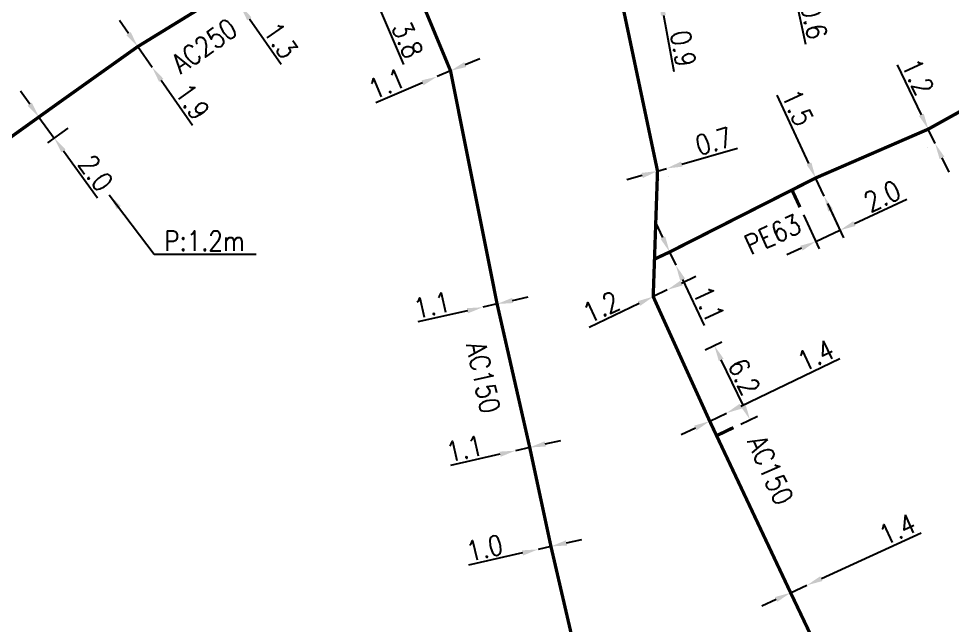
# Model space of a CAD drawing. Header units: millimetres. Extents: x 149996 to 151004, y 126998 to 128018.
# Drawn here: x 150780.6 to 150851, y 127506.9 to 127552.7 of the extents above; entities that cross this region are included whole.
import ezdxf
from ezdxf.enums import TextEntityAlignment as Align

# ---------------------------------------------------------------- set-up
doc = ezdxf.new("R2010")
doc.units = ezdxf.units.MM
doc.header["$PDMODE"] = 34
for name, pattern in [('L_100_AP', [14, 10, -1.5, 1, -1.5]), ('L_100_PE', [14, 10, -1.5, 1, -1.5]), ('L_25_AP', [2000, 1000, 1000])]:
    doc.linetypes.add(name, pattern=pattern)
doc.layers.get('DEFPOINTS').update_dxf_attribs({"linetype": 'CONTINUOUS'})
for name, color, linetype in [('L_140', 3, 'CONTINUOUS'), ('L_150', 1, 'CONTINUOUS'), ('L_300', 7, 'CONTINUOUS'), ('L_340', 7, 'CONTINUOUS')]:
    doc.layers.add(name, color=color, linetype=linetype)
doc.layers.add('L_170', color=7, linetype='CONTINUOUS', plot=False)
doc.styles.get("Standard").update_dxf_attribs({"font": 'romans.shx', "width": 0.85})
doc.dimstyles.get("Standard").update_dxf_attribs({"dimtxt": 1.5, "dimasz": 1.2, "dimexe": 0.625, "dimexo": 0.625, "dimgap": 0.25, "dimtad": 1, "dimdec": 1, "dimzin": 0, "dimdsep": 46, "dimtxsty": 'Standard', "dimcen": -0.5, "dimadec": 0, "dimazin": 0, "dimtfac": 1, "dimtdec": 1, "dimtmove": 0, "dimatfit": 3, "dimfxl": 0, "dimtolj": 1, "dimtzin": 0, "dimarcsym": 0})

# ---------------------------------------------------------------- blocks, each defined once
blk = doc.blocks.new('*D62')
at = {"layer": 'DEFPOINTS', "color": 0, "linetype": 'Continuous', "transparency": 16777216}
for p in [(150828.833, 127555.032), (150828.996, 127554.147), (150828.996, 127554.147)]:
    blk.add_point(p, dxfattribs=at)
at = {"layer": 'L_140', "color": 0, "linetype": 'Continuous', "lineweight": -2, "transparency": 16777216}
for p, q in [((150828.614, 127556.212), (150828.396, 127557.392)), ((150829.447, 127555.146), (150829.447, 127555.146)), ((150828.833, 127555.032), (150828.996, 127554.147)), ((150829.611, 127554.261), (150829.611, 127554.261)), ((150829.215, 127552.967), (150829.999, 127548.728))]:
    blk.add_line(p, q, dxfattribs=at)
at = {"layer": 'L_140', "color": 0, "linetype": 'Continuous', "transparency": 16777216}
for points in [[(150828.811, 127556.248), (150828.418, 127556.175), (150828.833, 127555.032)], [(150829.411, 127553.003), (150829.018, 127552.931), (150828.996, 127554.147)]]:
    blk.add_solid(points, dxfattribs=at)
at = {"layer": 'L_140', "color": 0, "linetype": 'Continuous', "transparency": 16777216, "insert": (150830.699, 127550.44), "char_height": 1.5, "attachment_point": 5, "rotation": 280.48234}
blk.add_mtext('\\A1;0.9', dxfattribs=at)
blk = doc.blocks.new('*D71')
at = {"layer": 'DEFPOINTS', "color": 0, "linetype": 'Continuous', "transparency": 16777216}
for p in [(150849.183, 127544.37), (150849.7, 127543.287), (150849.7, 127543.287)]:
    blk.add_point(p, dxfattribs=at)
at = {"layer": 'L_140', "color": 0, "linetype": 'Continuous', "lineweight": -2, "transparency": 16777216}
for p, q in [((150848.665, 127545.453), (150846.859, 127549.233)), ((150848.619, 127544.101), (150848.619, 127544.101)), ((150849.7, 127543.287), (150849.183, 127544.37)), ((150849.136, 127543.018), (150849.136, 127543.018)), ((150850.218, 127542.205), (150850.735, 127541.122))]:
    blk.add_line(p, q, dxfattribs=at)
at = {"layer": 'L_140', "color": 0, "linetype": 'Continuous', "transparency": 16777216}
for points in [[(150848.846, 127545.539), (150848.485, 127545.367), (150849.183, 127544.37)], [(150850.398, 127542.291), (150850.037, 127542.119), (150849.7, 127543.287)]]:
    blk.add_solid(points, dxfattribs=at)
at = {"layer": 'L_140', "color": 0, "linetype": 'Continuous', "transparency": 16777216, "insert": (150848.406, 127548.315), "char_height": 1.5, "attachment_point": 5, "rotation": 295.54319}
blk.add_mtext('\\A1;1.2', dxfattribs=at)
blk = doc.blocks.new('*D72')
at = {"layer": 'DEFPOINTS', "color": 0, "linetype": 'Continuous', "transparency": 16777216}
for p in [(150815.597, 127530.932), (150815.597, 127530.932), (150816.669, 127531.176)]:
    blk.add_point(p, dxfattribs=at)
at = {"layer": 'L_150', "color": 0, "linetype": 'Continuous', "lineweight": -2, "transparency": 16777216}
for p, q in [((150817.84, 127531.442), (150819.01, 127531.708)), ((150814.427, 127530.666), (150810.697, 127529.819)), ((150816.669, 127531.176), (150815.597, 127530.932))]:
    blk.add_line(p, q, dxfattribs=at)
at = {"layer": 'L_150', "color": 0, "linetype": 'Continuous', "transparency": 16777216}
for points in [[(150817.795, 127531.637), (150817.884, 127531.247), (150816.669, 127531.176)], [(150814.382, 127530.861), (150814.471, 127530.471), (150815.597, 127530.932)]]:
    blk.add_solid(points, dxfattribs=at)
at = {"layer": 'L_150', "color": 0, "linetype": 'Continuous', "transparency": 16777216, "insert": (150811.755, 127531.085), "char_height": 1.5, "attachment_point": 5, "rotation": 12.80388}
blk.add_mtext('\\A1;1.1', dxfattribs=at)
blk = doc.blocks.new('*D73')
at = {"layer": 'DEFPOINTS', "color": 0, "linetype": 'Continuous', "transparency": 16777216}
for p in [(150828.767, 127541.207), (150829.439, 127541.4), (150829.439, 127541.4)]:
    blk.add_point(p, dxfattribs=at)
at = {"layer": 'L_140', "color": 0, "linetype": 'Continuous', "lineweight": -2, "transparency": 16777216}
for p, q in [((150830.593, 127541.732), (150834.794, 127542.94)), ((150828.767, 127541.207), (150829.439, 127541.4)), ((150827.613, 127540.875), (150826.46, 127540.544)), ((150828.939, 127540.606), (150828.939, 127540.606)), ((150829.612, 127540.8), (150829.612, 127540.8))]:
    blk.add_line(p, q, dxfattribs=at)
at = {"layer": 'L_140', "color": 0, "linetype": 'Continuous', "transparency": 16777216}
for points in [[(150830.537, 127541.924), (150830.648, 127541.54), (150829.439, 127541.4)], [(150827.558, 127541.068), (150827.669, 127540.683), (150828.767, 127541.207)]]:
    blk.add_solid(points, dxfattribs=at)
at = {"layer": 'L_140', "color": 0, "linetype": 'Continuous', "transparency": 16777216, "insert": (150832.994, 127543.463), "char_height": 1.5, "attachment_point": 5, "rotation": 16.04003}
blk.add_mtext('\\A1;0.7', dxfattribs=at)
blk = doc.blocks.new('*D147')
at = {"layer": 'DEFPOINTS', "color": 0, "linetype": 'Continuous', "transparency": 16777216}
for p in [(150838.806, 127509.388), (150840.033, 127509.952), (150840.033, 127509.952)]:
    blk.add_point(p, dxfattribs=at)
at = {"layer": 'L_140', "color": 0, "linetype": 'Continuous', "lineweight": -2, "transparency": 16777216}
for p, q in [((150841.123, 127510.453), (150848.656, 127513.915)), ((150838.806, 127509.388), (150840.033, 127509.952)), ((150837.716, 127508.887), (150836.625, 127508.386))]:
    blk.add_line(p, q, dxfattribs=at)
at = {"layer": 'L_140', "color": 0, "linetype": 'Continuous', "transparency": 16777216}
for points in [[(150841.039, 127510.634), (150841.206, 127510.271), (150840.033, 127509.952)], [(150837.632, 127509.069), (150837.799, 127508.705), (150838.806, 127509.388)]]:
    blk.add_solid(points, dxfattribs=at)
at = {"layer": 'L_140', "color": 0, "linetype": 'Continuous', "transparency": 16777216, "insert": (150846.852, 127514.186), "char_height": 1.5, "attachment_point": 5, "rotation": 24.68245}
blk.add_mtext('\\A1;1.4', dxfattribs=at)
blk = doc.blocks.new('*D148')
at = {"layer": 'DEFPOINTS', "color": 0, "linetype": 'Continuous', "transparency": 16777216}
for p in [(150833.965, 127522.946), (150833.965, 127522.946), (150832.703, 127522.339)]:
    blk.add_point(p, dxfattribs=at)
at = {"layer": 'L_140', "color": 0, "linetype": 'Continuous', "lineweight": -2, "transparency": 16777216}
for p, q in [((150835.046, 127523.467), (150842.511, 127527.058)), ((150832.703, 127522.339), (150833.965, 127522.946)), ((150831.622, 127521.819), (150830.54, 127521.299))]:
    blk.add_line(p, q, dxfattribs=at)
at = {"layer": 'L_140', "color": 0, "linetype": 'Continuous', "transparency": 16777216}
for points in [[(150834.959, 127523.647), (150835.133, 127523.286), (150833.965, 127522.946)], [(150831.535, 127521.999), (150831.708, 127521.639), (150832.703, 127522.339)]]:
    blk.add_solid(points, dxfattribs=at)
at = {"layer": 'L_140', "color": 0, "linetype": 'Continuous', "transparency": 16777216, "insert": (150840.703, 127527.298), "char_height": 1.5, "attachment_point": 5, "rotation": 25.6954}
blk.add_mtext('\\A1;1.4', dxfattribs=at)
blk = doc.blocks.new('*D149')
at = {"layer": 'DEFPOINTS', "color": 0, "linetype": 'Continuous', "transparency": 16777216}
for p in [(150829.494, 127532.236), (150829.494, 127532.236), (150828.457, 127531.737)]:
    blk.add_point(p, dxfattribs=at)
at = {"layer": 'L_140', "color": 0, "linetype": 'Continuous', "lineweight": -2, "transparency": 16777216}
for p, q in [((150830.575, 127532.756), (150831.656, 127533.277)), ((150829.494, 127532.236), (150828.457, 127531.737)), ((150827.376, 127531.217), (150823.601, 127529.4))]:
    blk.add_line(p, q, dxfattribs=at)
at = {"layer": 'L_140', "color": 0, "linetype": 'Continuous', "transparency": 16777216}
for points in [[(150830.488, 127532.937), (150830.662, 127532.576), (150829.494, 127532.236)], [(150827.289, 127531.397), (150827.463, 127531.036), (150828.457, 127531.737)]]:
    blk.add_solid(points, dxfattribs=at)
at = {"layer": 'L_140', "color": 0, "linetype": 'Continuous', "transparency": 16777216, "insert": (150824.514, 127530.949), "char_height": 1.5, "attachment_point": 5, "rotation": 25.70572}
blk.add_mtext('\\A1;1.2', dxfattribs=at)
blk = doc.blocks.new('*D151')
at = {"layer": 'DEFPOINTS', "color": 0, "linetype": 'Continuous', "transparency": 16777216}
for p in [(150829.68, 127535.098), (150830.148, 127534.102), (150830.148, 127534.102)]:
    blk.add_point(p, dxfattribs=at)
at = {"layer": 'L_140', "color": 0, "linetype": 'Continuous', "lineweight": -2, "transparency": 16777216}
for p, q in [((150829.17, 127536.184), (150828.66, 127537.27)), ((150829.68, 127535.098), (150830.148, 127534.102)), ((150830.658, 127533.016), (150832.284, 127529.554))]:
    blk.add_line(p, q, dxfattribs=at)
at = {"layer": 'L_140', "color": 0, "linetype": 'Continuous', "transparency": 16777216}
for points in [[(150829.351, 127536.269), (150828.989, 127536.099), (150829.68, 127535.098)], [(150830.839, 127533.101), (150830.477, 127532.931), (150830.148, 127534.102)]]:
    blk.add_solid(points, dxfattribs=at)
at = {"layer": 'L_140', "color": 0, "linetype": 'Continuous', "transparency": 16777216, "insert": (150832.631, 127531.167), "char_height": 1.5, "attachment_point": 5, "rotation": 295.15223}
blk.add_mtext('\\A1;1.1', dxfattribs=at)
blk = doc.blocks.new('*D152')
at = {"layer": 'DEFPOINTS', "color": 0, "linetype": 'Continuous', "transparency": 16777216}
for p in [(150840.693, 127540.684), (150841.323, 127539.323), (150841.323, 127539.323)]:
    blk.add_point(p, dxfattribs=at)
at = {"layer": 'L_140', "color": 0, "linetype": 'Continuous', "lineweight": -2, "transparency": 16777216}
for p, q in [((150840.188, 127541.773), (150837.798, 127546.93)), ((150841.323, 127539.323), (150840.693, 127540.684)), ((150841.828, 127538.235), (150842.333, 127537.146))]:
    blk.add_line(p, q, dxfattribs=at)
at = {"layer": 'L_140', "color": 0, "linetype": 'Continuous', "transparency": 16777216}
for points in [[(150840.37, 127541.857), (150840.007, 127541.689), (150840.693, 127540.684)], [(150842.009, 127538.319), (150841.647, 127538.15), (150841.323, 127539.323)]]:
    blk.add_solid(points, dxfattribs=at)
at = {"layer": 'L_140', "color": 0, "linetype": 'Continuous', "transparency": 16777216, "insert": (150839.334, 127545.994), "char_height": 1.5, "attachment_point": 5, "rotation": 294.86506}
blk.add_mtext('\\A1;1.5', dxfattribs=at)
blk = doc.blocks.new('*D174')
at = {"layer": 'DEFPOINTS', "color": 0, "linetype": 'Continuous', "transparency": 16777216}
for p in [(150806, 127557.716), (150806, 127557.716), (150808.131, 127554.676)]:
    blk.add_point(p, dxfattribs=at)
at = {"layer": 'L_300', "color": 0, "linetype": 'Continuous', "lineweight": -2, "transparency": 16777216}
for p, q in [((150806.471, 127556.613), (150806.956, 127555.479)), ((150807.556, 127554.431), (150806.853, 127554.13)), ((150807.427, 127554.376), (150809.617, 127549.253))]:
    blk.add_line(p, q, dxfattribs=at)
at = {"layer": 'L_300', "color": 0, "linetype": 'Continuous', "transparency": 16777216}
for points in [[(150806.655, 127556.692), (150806.287, 127556.534), (150806, 127557.716)], [(150807.14, 127555.558), (150806.772, 127555.401), (150807.427, 127554.376)]]:
    blk.add_solid(points, dxfattribs=at)
at = {"layer": 'L_300', "color": 0, "linetype": 'Continuous', "transparency": 16777216, "insert": (150809.913, 127551.104), "char_height": 1.5, "attachment_point": 5, "rotation": 293.14329}
blk.add_mtext('\\A1;3.8', dxfattribs=at)
blk = doc.blocks.new('*D175')
at = {"layer": 'DEFPOINTS', "color": 0, "linetype": 'Continuous', "transparency": 16777216}
for p in [(150812.146, 127548.336), (150812.146, 127548.336), (150813.157, 127548.768)]:
    blk.add_point(p, dxfattribs=at)
at = {"layer": 'L_150', "color": 0, "linetype": 'Continuous', "lineweight": -2, "transparency": 16777216}
for p, q in [((150814.261, 127549.239), (150815.364, 127549.711)), ((150813.157, 127548.768), (150812.146, 127548.336)), ((150811.043, 127547.864), (150807.525, 127546.361))]:
    blk.add_line(p, q, dxfattribs=at)
at = {"layer": 'L_150', "color": 0, "linetype": 'Continuous', "transparency": 16777216}
for points in [[(150814.182, 127549.423), (150814.34, 127549.056), (150813.157, 127548.768)], [(150810.964, 127548.048), (150811.121, 127547.68), (150812.146, 127548.336)]]:
    blk.add_solid(points, dxfattribs=at)
at = {"layer": 'L_150', "color": 0, "linetype": 'Continuous', "transparency": 16777216, "insert": (150808.339, 127547.796), "char_height": 1.5, "attachment_point": 5, "rotation": 23.14329}
blk.add_mtext('\\A1;1.1', dxfattribs=at)
blk = doc.blocks.new('*D176')
at = {"layer": 'DEFPOINTS', "color": 0, "linetype": 'Continuous', "transparency": 16777216}
for p in [(150818.057, 127520.108), (150818.057, 127520.108), (150819.129, 127520.352)]:
    blk.add_point(p, dxfattribs=at)
at = {"layer": 'L_150', "color": 0, "linetype": 'Continuous', "lineweight": -2, "transparency": 16777216}
for p, q in [((150820.3, 127520.618), (150821.47, 127520.884)), ((150819.129, 127520.352), (150818.057, 127520.108)), ((150816.887, 127519.842), (150813.157, 127518.995))]:
    blk.add_line(p, q, dxfattribs=at)
at = {"layer": 'L_150', "color": 0, "linetype": 'Continuous', "transparency": 16777216}
for points in [[(150820.255, 127520.813), (150820.344, 127520.423), (150819.129, 127520.352)], [(150816.842, 127520.037), (150816.931, 127519.647), (150818.057, 127520.108)]]:
    blk.add_solid(points, dxfattribs=at)
at = {"layer": 'L_150', "color": 0, "linetype": 'Continuous', "transparency": 16777216, "insert": (150814.215, 127520.261), "char_height": 1.5, "attachment_point": 5, "rotation": 12.80388}
blk.add_mtext('\\A1;1.1', dxfattribs=at)
blk = doc.blocks.new('*D178')
at = {"layer": 'DEFPOINTS', "color": 0, "linetype": 'Continuous', "transparency": 16777216}
for p in [(150783.664, 127546.397), (150784.807, 127544.818), (150783.264, 127543.701)]:
    blk.add_point(p, dxfattribs=at)
at = {"layer": 'L_150', "color": 0, "linetype": 'Continuous', "lineweight": -2, "transparency": 16777216}
for p, q in [((150781.417, 127546.253), (150780.713, 127547.225)), ((150783.157, 127546.031), (150781.614, 127544.914)), ((150782.12, 127545.281), (150783.264, 127543.701)), ((150784.3, 127544.451), (150782.757, 127543.335)), ((150783.967, 127542.729), (150786.53, 127539.188))]:
    blk.add_line(p, q, dxfattribs=at)
at = {"layer": 'L_150', "color": 0, "linetype": 'Continuous', "transparency": 16777216}
for points in [[(150781.579, 127546.37), (150781.255, 127546.136), (150782.12, 127545.281)], [(150784.129, 127542.846), (150783.805, 127542.612), (150783.264, 127543.701)]]:
    blk.add_solid(points, dxfattribs=at)
at = {"layer": 'L_150', "color": 0, "linetype": 'Continuous', "transparency": 16777216, "insert": (150786.411, 127541.059), "char_height": 1.5, "attachment_point": 5, "rotation": 305.89514}
blk.add_mtext('\\A1;2.0', dxfattribs=at)
blk = doc.blocks.new('*D179')
at = {"layer": 'DEFPOINTS', "color": 0, "linetype": 'Continuous', "transparency": 16777216}
for p in [(150789.563, 127550.595), (150790.652, 127549.038), (150790.652, 127549.038)]:
    blk.add_point(p, dxfattribs=at)
at = {"layer": 'L_150', "color": 0, "linetype": 'Continuous', "lineweight": -2, "transparency": 16777216}
for p, q in [((150788.875, 127551.578), (150788.187, 127552.562)), ((150789.563, 127550.595), (150790.652, 127549.038)), ((150791.34, 127548.055), (150793.706, 127544.671))]:
    blk.add_line(p, q, dxfattribs=at)
at = {"layer": 'L_150', "color": 0, "linetype": 'Continuous', "transparency": 16777216}
for points in [[(150789.039, 127551.693), (150788.711, 127551.464), (150789.563, 127550.595)], [(150791.504, 127548.169), (150791.176, 127547.94), (150790.652, 127549.038)]]:
    blk.add_solid(points, dxfattribs=at)
at = {"layer": 'L_150', "color": 0, "linetype": 'Continuous', "transparency": 16777216, "insert": (150793.686, 127546.444), "char_height": 1.5, "attachment_point": 5, "rotation": 304.96859}
blk.add_mtext('\\A1;1.9', dxfattribs=at)
blk = doc.blocks.new('*D181')
at = {"layer": 'DEFPOINTS', "color": 0, "linetype": 'Continuous', "transparency": 16777216}
for p in [(150820.73, 127512.882), (150819.755, 127512.659), (150819.755, 127512.659)]:
    blk.add_point(p, dxfattribs=at)
at = {"layer": 'L_150', "color": 0, "linetype": 'Continuous', "lineweight": -2, "transparency": 16777216}
for p, q in [((150820.73, 127512.882), (150819.755, 127512.659)), ((150821.9, 127513.149), (150823.07, 127513.415)), ((150818.585, 127512.393), (150814.501, 127511.461))]:
    blk.add_line(p, q, dxfattribs=at)
at = {"layer": 'L_150', "color": 0, "linetype": 'Continuous', "transparency": 16777216}
for points in [[(150821.856, 127513.344), (150821.945, 127512.954), (150820.73, 127512.882)], [(150818.541, 127512.588), (150818.63, 127512.198), (150819.755, 127512.659)]]:
    blk.add_solid(points, dxfattribs=at)
at = {"layer": 'L_150', "color": 0, "linetype": 'Continuous', "transparency": 16777216, "insert": (150815.736, 127512.769), "char_height": 1.5, "attachment_point": 5, "rotation": 12.84572}
blk.add_mtext('\\A1;1.0', dxfattribs=at)
blk = doc.blocks.new('*D349')
at = {"layer": 'DEFPOINTS', "color": 0, "linetype": 'Continuous', "transparency": 16777216}
for p in [(150798.156, 127555.872), (150796.55, 127554.749), (150798.901, 127554.807)]:
    blk.add_point(p, dxfattribs=at)
at = {"layer": 'L_340', "color": 0, "linetype": 'Continuous', "lineweight": -2, "transparency": 16777216}
for p, q in [((150795.862, 127555.733), (150795.175, 127556.716)), ((150797.643, 127555.514), (150796.038, 127554.391)), ((150796.55, 127554.749), (150797.295, 127553.684)), ((150798.389, 127554.449), (150796.783, 127553.326)), ((150797.983, 127552.701), (150800.384, 127549.268))]:
    blk.add_line(p, q, dxfattribs=at)
at = {"layer": 'L_340', "color": 0, "linetype": 'Continuous', "transparency": 16777216}
for points in [[(150796.026, 127555.847), (150795.699, 127555.618), (150796.55, 127554.749)], [(150798.147, 127552.815), (150797.819, 127552.586), (150797.295, 127553.684)]]:
    blk.add_solid(points, dxfattribs=at)
at = {"layer": 'L_340', "color": 0, "linetype": 'Continuous', "transparency": 16777216, "insert": (150800.347, 127551.066), "char_height": 1.5, "attachment_point": 5, "rotation": 304.96859}
blk.add_mtext('\\A1;1.3', dxfattribs=at)
blk = doc.blocks.new('*D1053')
at = {"layer": 'DEFPOINTS', "color": 0, "linetype": 'Continuous', "transparency": 16777216}
for p in [(150838.638, 127556.816), (150838.763, 127556.229), (150838.763, 127556.229)]:
    blk.add_point(p, dxfattribs=at)
at = {"layer": 'L_140', "color": 0, "linetype": 'Continuous', "lineweight": -2, "transparency": 16777216}
for p, q in [((150838.388, 127557.989), (150838.137, 127559.163)), ((150838.027, 127556.685), (150838.027, 127556.685)), ((150838.638, 127556.816), (150838.763, 127556.229)), ((150838.152, 127556.099), (150838.152, 127556.099)), ((150839.013, 127555.055), (150839.924, 127550.78))]:
    blk.add_line(p, q, dxfattribs=at)
at = {"layer": 'L_140', "color": 0, "linetype": 'Continuous', "transparency": 16777216}
for points in [[(150838.583, 127558.031), (150838.192, 127557.948), (150838.638, 127556.816)], [(150839.209, 127555.097), (150838.817, 127555.014), (150838.763, 127556.229)]]:
    blk.add_solid(points, dxfattribs=at)
at = {"layer": 'L_140', "color": 0, "linetype": 'Continuous', "transparency": 16777216, "insert": (150840.572, 127552.539), "char_height": 1.5, "attachment_point": 5, "rotation": 282.03371}
blk.add_mtext('\\A1;0.6', dxfattribs=at)
blk = doc.blocks.new('*D1352')
at = {"layer": 'DEFPOINTS', "color": 0, "linetype": 'Continuous', "transparency": 16777216}
for p in [(150841.323, 127539.323), (150839.509, 127538.482), (150842.522, 127536.737)]:
    blk.add_point(p, dxfattribs=at)
at = {"layer": 'L_170', "color": 0, "linetype": 'Continuous', "lineweight": -2, "transparency": 16777216}
for p, q in [((150843.611, 127537.242), (150847.577, 127539.08)), ((150841.586, 127538.756), (150842.785, 127536.17)), ((150839.772, 127537.915), (150840.97, 127535.329)), ((150840.707, 127535.896), (150842.522, 127536.737)), ((150839.619, 127535.392), (150838.53, 127534.887))]:
    blk.add_line(p, q, dxfattribs=at)
at = {"layer": 'L_170', "color": 0, "linetype": 'Continuous', "transparency": 16777216}
for points in [[(150843.527, 127537.423), (150843.695, 127537.06), (150842.522, 127536.737)], [(150839.534, 127535.573), (150839.703, 127535.21), (150840.707, 127535.896)]]:
    blk.add_solid(points, dxfattribs=at)
at = {"layer": 'L_170', "color": 0, "linetype": 'Continuous', "transparency": 16777216, "insert": (150845.718, 127539.32), "char_height": 1.5, "attachment_point": 5, "rotation": 24.86506}
blk.add_mtext('\\A1;2.0', dxfattribs=at)
blk = doc.blocks.new('*D1392')
at = {"layer": 'DEFPOINTS', "color": 0, "linetype": 'Continuous', "transparency": 16777216}
for p in [(150833.051, 127528.038), (150831.804, 127527.437), (150834.492, 127521.851)]:
    blk.add_point(p, dxfattribs=at)
at = {"layer": 'L_170', "color": 0, "linetype": 'Continuous', "lineweight": -2, "transparency": 16777216}
for p, q in [((150832.367, 127527.708), (150833.614, 127528.309)), ((150835.219, 127523.532), (150833.572, 127526.956)), ((150835.055, 127522.121), (150836.303, 127522.722))]:
    blk.add_line(p, q, dxfattribs=at)
at = {"layer": 'L_170', "color": 0, "linetype": 'Continuous', "transparency": 16777216}
for points in [[(150833.752, 127527.043), (150833.391, 127526.87), (150833.051, 127528.038)], [(150835.399, 127523.619), (150835.039, 127523.445), (150835.739, 127522.451)]]:
    blk.add_solid(points, dxfattribs=at)
at = {"layer": 'L_170', "color": 0, "linetype": 'Continuous', "transparency": 16777216, "insert": (150835.296, 127525.678), "char_height": 1.5, "attachment_point": 5, "rotation": 295.6954}
blk.add_mtext('\\A1;6.2', dxfattribs=at)

msp = doc.modelspace()

# ---------------------------------------------------------------- linework, layer by layer
at = {"layer": 'L_140', "linetype": 'L_100_AP', "flags": 128}
msp.add_lwpolyline([(150763.066, 127734.758, 0.25, 0.25, 0), (150758.874, 127733.975, 0.25, 0.25, 0), (150759.886, 127728.205, 0.25, 0.25, 0), (150761.645, 127718.069, 0.25, 0.25, 0), (150766.848, 127707.124, 0.25, 0.25, 0), (150771.462, 127697.463, 0.25, 0.25, 0), (150769.373, 127691.867, 0.25, 0.25, 0), (150781.314, 127667.072, 0.25, 0.25, 0), (150787.865, 127653.391, 0.25, 0.25, 0), (150801.534, 127625.023, 0.25, 0.25, 0), (150805.031, 127617.118, 0.25, 0.25, 0), (150806.594, 127612.766, 0.25, 0.25, 0), (150808.918, 127606.043, 0.25, 0.25, 0), (150812.246, 127597.365, 0.25, 0.25, 0), (150814.536, 127590.481, 0.25, 0.25, 0), (150816.576, 127584.206, 0.25, 0.25, 0), (150818.05, 127578.157, 0.25, 0.25, 0), (150819.717, 127571.622, 0.25, 0.25, 0), (150820.844, 127566.625, 0.25, 0.25, 0), (150821.643, 127564.406, 0.25, 0.25, 0), (150823.765, 127564.954, 0.25, 0.25, 0), (150826.178, 127553.496, 0.25, 0.25, 0), (150828.767, 127541.207, 0.25, 0.25, 0), (150828.442, 127531.73, 0.25, 0.25, 0), (150828.442, 127531.73, 0.25, 0.25, 0), (150832.703, 127522.339, 0.25, 0.25, 0), (150838.806, 127509.388, 0.25, 0.25, 0), (150842.814, 127500.971, 0.25, 0.25, 0), (150845.684, 127495.151, 0.25, 0.25, 0), (150846.745, 127492.65, 0.25, 0.25, 0), (150847.666, 127490.484, 0.25, 0.25, 0), (150848.976, 127487.403, 0.25, 0.25, 0), (150849.708, 127485.599, 0.25, 0.25, 0), (150850.716, 127483.112, 0.25, 0.25, 0), (150853.215, 127477.701, 0.25, 0.25, 0), (150855.317, 127472.859, 0.25, 0.25, 0), (150856.722, 127469.347, 0.25, 0.25, 0), (150856.889, 127468.928, 0.25, 0.25, 0), (150858.775, 127464.52, 0.25, 0.25, 0), (150860.707, 127460.37, 0.25, 0.25, 0), (150862.647, 127456.083, 0.25, 0.25, 0), (150864.618, 127452.045, 0.25, 0.25, 0), (150866.059, 127447.873, 0.25, 0.25, 0), (150868.056, 127443.191, 0.25, 0.25, 0), (150871.765, 127434.535, 0.25, 0.25, 0), (150875.09, 127426.85, 0.25, 0.25, 0), (150879.6, 127415.771, 0.25, 0.25, 0), (150882.325, 127409.635, 0.25, 0.25, 0), (150884.025, 127405.345, 0.25, 0.25, 0), (150886.208, 127399.776, 0.25, 0.25, 0), (150889.669, 127391.547, 0.25, 0.25, 0), (150891.365, 127387.667, 0.25, 0.25, 0), (150892.798, 127384.149, 0.25, 0.25, 0), (150894.4, 127380.237, 0.25, 0.25, 0), (150896.08, 127376.203, 0.25, 0.25, 0), (150898.124, 127371.501, 0.25, 0.25, 0), (150900.632, 127365.365, 0.25, 0.25, 0), (150902.332, 127361.4, 0.25, 0.25, 0), (150906.944, 127350.203, 0.25, 0.25, 0), (150908.124, 127347.164, 0.25, 0.25, 0), (150912.708, 127336.392, 0.25, 0.25, 0), (150914.244, 127332.638, 0.25, 0.25, 0), (150917.475, 127325.75, 0.25, 0.25, 0), (150919.672, 127319.494, 0.25, 0.25, 0), (150921.387, 127315.905, 0.25, 0.25, 0), (150928.067, 127299.83, 0.25, 0.25, 0), (150936.813, 127278.761, 0.25, 0.25, 0), (150940.314, 127270.137, 0.25, 0.25, 0), (150943.232, 127262.809, 0.25, 0.25, 0), (150945.685, 127257.444, 0.25, 0.25, 0), (150952.55, 127241.937, 0.25, 0.25, 0), (150953.884, 127237.366, 0.25, 0.25, 0), (150955.673, 127233.591, 0.25, 0.25, 0), (150959.586, 127223.937, 0.25, 0.25, 0), (150961.002, 127220.396, 0.25, 0.25, 0), (150964.462, 127211.892, 0.25, 0.25, 0), (150966.558, 127207.375, 0.25, 0.25, 0), (150968.452, 127202.686, 0.25, 0.25, 0), (150971.18, 127196.248, 0.25, 0.25, 0), (150976.514, 127183.423, 0.25, 0.25, 0), (150978.118, 127179.453, 0.25, 0.25, 0), (150979.807, 127175.25, 0.25, 0.25, 0), (150985.325, 127162.339, 0.25, 0.25, 0), (150989.093, 127153.336, 0.25, 0.25, 0), (150993.052, 127143.813, 0.25, 0.25, 0), (150996.341, 127135.825, 0.25, 0.25, 0), (150998.146, 127131.515, 0.25, 0.25, 0), (151000, 127127.126, 0, 0, 0)], format="xyseb", dxfattribs=at)
at = {"layer": 'L_140', "linetype": 'L_100_PE', "flags": 128}
msp.add_lwpolyline([(150828.539, 127534.562, 0.25, 0.25, 0), (150829.68, 127535.098, 0.25, 0.25, 0), (150838.908, 127539.779, 0.25, 0.25, 0), (150840.693, 127540.684, 0.25, 0.25, 0), (150849.183, 127544.37, 0.25, 0.25, 0), (150854.741, 127547.454, 0.25, 0.25, 0), (150861.559, 127550.916, 0, 0, 0)], format="xyseb", dxfattribs=at)
at = {"layer": 'L_150', "linetype": 'L_25_AP', "flags": 128}
for points in [[(150434.264, 127308.361, 0.25, 0.25, 0), (150434.291, 127308.376, 0.25, 0.25, 0), (150443.604, 127313.261, 0.25, 0.25, 0), (150447.061, 127315.282, 0.25, 0.25, 0), (150452.126, 127318.152, 0.25, 0.25, 0), (150464.25, 127324.892, 0.25, 0.25, 0), (150468.146, 127327.058, 0.25, 0.25, 0), (150474.027, 127330.206, 0.25, 0.25, 0), (150482.785, 127335.518, 0.25, 0.25, 0), (150487.63, 127338.238, 0.25, 0.25, 0), (150494.105, 127341.679, 0.25, 0.25, 0), (150496.867, 127343.311, 0.25, 0.25, 0), (150499.767, 127346.435, 0.25, 0.25, 0), (150514.199, 127355.187, 0.25, 0.25, 0), (150514.199, 127355.187, 0.25, 0.25, 0), (150514.199, 127355.187, 0.25, 0.25, 0), (150528.812, 127367.279, 0.25, 0.25, 0), (150545.32, 127378.859, 0.25, 0.25, 0), (150561.258, 127390.105, 0.25, 0.25, 0), (150571.191, 127396.942, 0.25, 0.25, 0), (150580.254, 127403.431, 0.25, 0.25, 0), (150580.254, 127403.431, 0.25, 0.25, 0), (150590.84, 127410.855, 0.25, 0.25, 0), (150598.739, 127416.353, 0.25, 0.25, 0), (150609.03, 127423.661, 0.25, 0.25, 0), (150617.662, 127429.791, 0.25, 0.25, 0), (150622.463, 127433.094, 0.25, 0.25, 0), (150631.453, 127439.524, 0.25, 0.25, 0), (150639.625, 127445.115, 0.25, 0.25, 0), (150642.716, 127447.195, 0.25, 0.25, 0), (150643.304, 127447.445, 0.25, 0.25, 0), (150643.753, 127447.893, 0.25, 0.25, 0), (150645.902, 127449.34, 0.25, 0.25, 0), (150653.828, 127455.174, 0.25, 0.25, 0), (150660.924, 127460.183, 0.25, 0.25, 0), (150665.585, 127463.377, 0.25, 0.25, 0), (150672.854, 127468.598, 0.25, 0.25, 0), (150672.854, 127468.598, 0.25, 0.25, 0), (150677.653, 127471.935, 0.25, 0.25, 0), (150685.062, 127477.14, 0.25, 0.25, 0), (150710.297, 127494.455, 0.25, 0.25, 0), (150710.297, 127494.455, 0.25, 0.25, 0), (150722.17, 127503.007, 0.25, 0.25, 0), (150731.599, 127509.678, 0.25, 0.25, 0), (150738.496, 127514.494, 0.25, 0.25, 0), (150742.261, 127517.201, 0.25, 0.25, 0), (150752.545, 127524.679, 0.25, 0.25, 0), (150762.316, 127531.311, 0.25, 0.25, 0), (150767.027, 127534.583, 0.25, 0.25, 0), (150774.41, 127539.762, 0.25, 0.25, 0), (150783.664, 127546.397, 0.25, 0.25, 0), (150789.563, 127550.595, 0.25, 0.25, 0), (150798.156, 127555.872, 0.25, 0.25, 0), (150799.101, 127556.028, 0.25, 0.25, 0), (150806.381, 127559.075, 0.25, 0.25, 0), (150821.608, 127562.942, 0, 0, 0)], [(150936.155, 127000, 0.25, 0.25, 0), (150934.588, 127006.775, 0.25, 0.25, 0), (150933.602, 127011.041, 0.25, 0.25, 0), (150930.829, 127023.677, 0.25, 0.25, 0), (150929.366, 127030.336, 0.25, 0.25, 0), (150929.366, 127030.336, 0.25, 0.25, 0), (150927.187, 127039.758, 0.25, 0.25, 0), (150926.468, 127042.87, 0.25, 0.25, 0), (150925.487, 127047.111, 0.25, 0.25, 0), (150924.83, 127049.981, 0.25, 0.25, 0), (150918.65, 127077.217, 0.25, 0.25, 0), (150917.337, 127082.634, 0.25, 0.25, 0), (150915.024, 127092.179, 0.25, 0.25, 0), (150913.922, 127096.728, 0.25, 0.25, 0), (150913.561, 127099.324, 0.25, 0.25, 0), (150909.568, 127116.006, 0.25, 0.25, 0), (150909.327, 127117.078, 0.25, 0.25, 0), (150906.868, 127128.035, 0.25, 0.25, 0), (150903.29, 127143.977, 0.25, 0.25, 0), (150900.468, 127156.687, 0.25, 0.25, 0), (150899.825, 127159.587, 0.25, 0.25, 0), (150898.025, 127166.738, 0.25, 0.25, 0), (150895.831, 127176.512, 0.25, 0.25, 0), (150891.414, 127196.396, 0.25, 0.25, 0), (150888.772, 127207.92, 0.25, 0.25, 0), (150888.32, 127209.868, 0.25, 0.25, 0), (150886.499, 127217.724, 0.25, 0.25, 0), (150884.299, 127227.216, 0.25, 0.25, 0), (150883.108, 127232.892, 0.25, 0.25, 0), (150880.356, 127244.07, 0.25, 0.25, 0), (150879.358, 127248.335, 0.25, 0.25, 0), (150878.978, 127250.857, 0.25, 0.25, 0), (150876.014, 127262.884, 0.25, 0.25, 0), (150873.348, 127274.954, 0.25, 0.25, 0), (150871.542, 127282.604, 0.25, 0.25, 0), (150869.13, 127294.015, 0.25, 0.25, 0), (150867.359, 127303.589, 0.25, 0.25, 0), (150864.895, 127316.126, 0.25, 0.25, 0), (150862.879, 127325.283, 0.25, 0.25, 0), (150855.439, 127358.182, 0.25, 0.25, 0), (150853.238, 127368.34, 0.25, 0.25, 0), (150847.668, 127393.74, 0.25, 0.25, 0), (150845.094, 127404.644, 0.25, 0.25, 0), (150844.003, 127409.269, 0.25, 0.25, 0), (150842.947, 127414.084, 0.25, 0.25, 0), (150839.443, 127430.253, 0.25, 0.25, 0), (150836.525, 127443.252, 0.25, 0.25, 0), (150834.624, 127451.718, 0.25, 0.25, 0), (150831.6, 127464.102, 0.25, 0.25, 0), (150830.042, 127471.182, 0.25, 0.25, 0), (150830.042, 127471.182, 0.25, 0.25, 0), (150826.304, 127488.616, 0.25, 0.25, 0), (150825.652, 127491.654, 0.25, 0.25, 0), (150820.73, 127512.882, 0.25, 0.25, 0), (150819.129, 127520.352, 0.25, 0.25, 0), (150816.669, 127531.176, 0.25, 0.25, 0), (150813.157, 127548.768, 0.25, 0.25, 0), (150813.157, 127548.768, 0.25, 0.25, 0), (150810.698, 127554.686, 0, 0, 0)]]:
    msp.add_lwpolyline(points, format="xyseb", dxfattribs=at)
at = {"layer": 'L_170', "linetype": 'Continuous', "const_width": 0.25, "flags": 128}
for points in [[(150839.509, 127538.482), (150838.908, 127539.779)], [(150834.492, 127521.851), (150833.221, 127521.239)]]:
    msp.add_lwpolyline(points, dxfattribs=at)

# ---------------------------------------------------------------- texts
at = {"layer": 'L_140', "linetype": 'Continuous', "width": 0.85}
for s, rotation, p in [('PE63', 24.39513, (150837.457, 127536.427)), ('AC150', 294.21411, (150837.289, 127518.635))]:
    msp.add_text(s, height=1.5, rotation=rotation, dxfattribs=at).set_placement(p, align=Align.MIDDLE)
at = {"layer": 'L_150', "linetype": 'Continuous', "width": 0.85}
for s, rotation, p in [('AC250', 35.10062, (150794.583, 127550.654)), ('AC150', 282.15991, (150815.629, 127525.619))]:
    msp.add_text(s, height=1.5, rotation=rotation, dxfattribs=at).set_placement(p, align=Align.MIDDLE)
at = {"layer": 'L_150', "linetype": 'Continuous', "insert": (150791.562, 127535.187), "char_height": 1.5, "attachment_point": 7}
msp.add_mtext('\\A1;P:1.2m', dxfattribs=at)

# ---------------------------------------------------------------- dimensions: what is measured, and where the dimension line sits
at = {"layer": 'L_140', "linetype": 'Continuous'}
dim = msp.add_linear_dim(base=(150838.763, 127556.229), p1=(150838.638, 127556.816), p2=(150838.763, 127556.229), angle=102.03371, dimstyle='Standard', dxfattribs=at)
dim.commit()
dim.dimension.update_dxf_attribs({"geometry": '*D1053', "text_midpoint": (150839.594, 127552.331), "dimtype": 160})
for base, p1, p2, angle, picture, middle in [((150828.996, 127554.147), (150828.833, 127555.032), (150828.996, 127554.147), 280.48234, '*D62', (150829.716, 127550.258)), ((150849.7, 127543.287), (150849.183, 127544.37), (150849.7, 127543.287), 295.54319, '*D71', (150847.504, 127547.884)), ((150841.323, 127539.323), (150840.693, 127540.684), (150841.323, 127539.323), 114.86506, '*D152', (150838.427, 127545.574)), ((150829.439, 127541.4), (150828.767, 127541.207), (150829.439, 127541.4), 16.04003, '*D73', (150833.27, 127542.502)), ((150830.148, 127534.102), (150829.68, 127535.098), (150830.148, 127534.102), 115.15223, '*D151', (150831.726, 127530.742)), ((150829.494, 127532.236), (150828.457, 127531.737), (150829.494, 127532.236), 205.70572, '*D149', (150824.948, 127530.048)), ((150833.965, 127522.946), (150832.703, 127522.339), (150833.965, 127522.946), 205.6954, '*D148', (150841.137, 127526.397)), ((150840.0326, 127509.95165), (150838.80594, 127509.38791), (150840.0326, 127509.95165), 204.68245, '*D147', (150847.2699, 127513.27775))]:
    dim = msp.add_linear_dim(base=base, p1=p1, p2=p2, angle=angle, dimstyle='Standard', override={"dimexe": 0.625, "dimtad": 1, "dimse1": 0, "dimse2": 0, "dimtmove": 0, "dimatfit": 3}, dxfattribs=at)
    dim.commit()
    dim.dimension.update_dxf_attribs({"geometry": picture, "text_midpoint": middle, "dimtype": 160})
at = {"layer": 'L_150', "linetype": 'Continuous'}
for base, p1, p2, angle, picture, middle in [((150790.652, 127549.038), (150789.563, 127550.595), (150790.652, 127549.038), 124.96859, '*D179', (150792.867, 127545.871)), ((150812.146, 127548.336), (150813.157, 127548.768), (150812.146, 127548.336), 23.14329, '*D175', (150808.732, 127546.876)), ((150783.264, 127543.701), (150783.664, 127546.397), (150784.807, 127544.818), 125.89514, '*D178', (150785.601, 127540.472)), ((150815.597, 127530.932), (150816.669, 127531.176), (150815.597, 127530.932), 192.80388, '*D72', (150811.977, 127530.11)), ((150818.057, 127520.108), (150819.129, 127520.352), (150818.057, 127520.108), 12.80388, '*D176', (150814.437, 127519.286)), ((150819.755, 127512.659), (150820.73, 127512.882), (150819.755, 127512.659), 12.84572, '*D181', (150815.958, 127511.794))]:
    dim = msp.add_linear_dim(base=base, p1=p1, p2=p2, angle=angle, dimstyle='Standard', override={"dimexe": 0.625, "dimtad": 1, "dimse1": 0, "dimse2": 0, "dimtmove": 0, "dimatfit": 3}, dxfattribs=at)
    dim.commit()
    dim.dimension.update_dxf_attribs({"geometry": picture, "text_midpoint": middle, "dimtype": 160})
at = {"layer": 'L_170', "linetype": 'Continuous'}
for base, p1, p2, angle, picture, middle in [((150842.522, 127536.737), (150839.509, 127538.482), (150841.323, 127539.323), 204.86506, '*D1352', (150846.138, 127538.413)), ((150833.051, 127528.038), (150834.492, 127521.851), (150831.804, 127527.437), 295.6954, '*D1392', (150834.395, 127525.244))]:
    dim = msp.add_linear_dim(base=base, p1=p1, p2=p2, angle=angle, dimstyle='Standard', dxfattribs=at)
    dim.commit()
    dim.dimension.update_dxf_attribs({"geometry": picture, "text_midpoint": middle, "dimtype": 160})
at = {"layer": 'L_300', "linetype": 'Continuous'}
dim = msp.add_linear_dim(base=(150806, 127557.716), p1=(150808.131, 127554.676), p2=(150806, 127557.716), angle=293.14329, text='3.8', dimstyle='Standard', override={"dimexe": 0.625, "dimtad": 1, "dimse1": 0, "dimse2": 0, "dimtmove": 0, "dimatfit": 3}, dxfattribs=at)
dim.commit()
dim.dimension.update_dxf_attribs({"geometry": '*D174', "text_midpoint": (150808.994, 127550.711), "dimtype": 160})
at = {"layer": 'L_340', "linetype": 'Continuous'}
dim = msp.add_linear_dim(base=(150796.55, 127554.749), p1=(150798.901, 127554.807), p2=(150798.156, 127555.872), angle=304.96859, dimstyle='Standard', override={"dimexe": 0.625, "dimtad": 1, "dimse1": 0, "dimse2": 0, "dimtmove": 0, "dimatfit": 3}, dxfattribs=at)
dim.commit()
dim.dimension.update_dxf_attribs({"geometry": '*D349', "text_midpoint": (150799.527, 127550.493), "dimtype": 160})

# ---------------------------------------------------------------- leaders
at = {"layer": 'L_150', "linetype": 'Continuous', "annotation_type": 0, "has_hookline": 1, "hookline_direction": 0, "text_width": 6.254}
msp.add_leader([(150787.421, 127539.409), (150790.803, 127534.937), (150792.003, 127534.937)], dimstyle='Standard', override={"dimexe": 0.625, "dimtad": 1, "dimse1": 0, "dimse2": 0, "dimtmove": 0, "dimatfit": 3}, dxfattribs=at)

doc.saveas('drawing.dxf')
